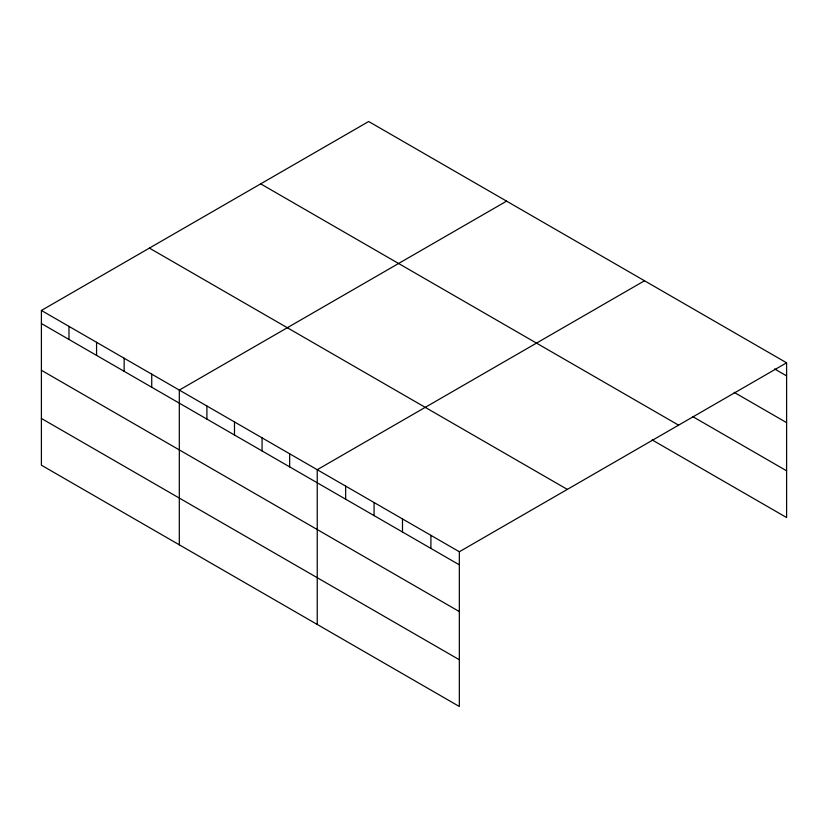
<?xml version="1.0" encoding="UTF-8"?>
<svg xmlns="http://www.w3.org/2000/svg" width="828" height="828" viewBox="0 0 828 828"><rect width="100%" height="100%" fill="white"/><g stroke="black" fill="none" stroke-linecap="round" stroke-linejoin="round"><path stroke-width="1.24" d="M652.154 439.927L786.6 517.541L786.6 362.799L368.667 121.509L41.4 310.459L41.4 465.201L459.333 706.491L459.333 551.748L41.4 310.459M506.581 201.142L179.314 390.081L179.314 544.824M644.505 280.764L317.238 469.704L317.238 624.447M459.333 551.748L786.6 362.799M774.573 368.946L786.6 375.881M734.136 392.337L786.6 422.632M692.601 416.525L786.6 470.801M260.665 183.857L678.598 425.157M149.402 248.1L567.335 489.4M41.4 323.541L459.333 564.831M41.4 370.282L459.333 611.581M41.4 418.45L459.333 659.74M430.912 535.343L430.912 548.426M402.491 518.928L402.491 532.011M374.08 502.524L374.08 515.606M345.659 486.119L345.659 499.201M289.655 453.785L289.655 466.868M262.072 437.857L262.072 450.939M234.49 421.928L234.49 435.01M206.907 406.01L206.907 419.092M151.731 374.152L151.731 387.235M124.148 358.234L124.148 371.317M96.565 342.306L96.565 355.388M68.983 326.377L68.983 339.459"/></g></svg>
